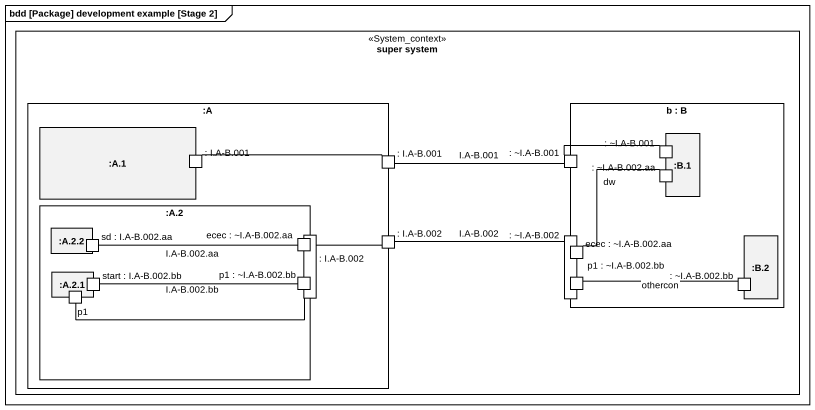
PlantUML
@startuml
mainframe bdd [Package] development example [Stage 2]
rectangle "super system" as super_system <<System_context>> {
  rectangle ":A" as A {
    rectangle ":A.1" as A_1 {
      port ": I.A-B.001" as I_A_B_001_2
    }
    port ": I.A-B.001" as I_A_B_001_3
    rectangle ":A.2" as A_2 {
      rectangle ":A.2.2" as A_2_2 {
        port "sd : I.A-B.002.aa" as sd_I_A_B_002_aa
      }
      port "ecec : ~I.A-B.002.aa" as ecec_I_A_B_002_aa
      port ": I.A-B.002" as I_A_B_002
      rectangle ":A.2.1" as A_2_1 {
        port p1
        port "start : I.A-B.002.bb" as start_I_A_B_002_bb
      }
      port "p1 : ~I.A-B.002.bb" as p1_I_A_B_002_bb
    }
    port ": I.A-B.002" as I_A_B_002_2
  }
  rectangle "b : B" as b {
    rectangle ":B.1" as B_1 {
      port ": ~I.A-B.001" as I_A_B_001
      port ": ~I.A-B.002.aa" as I_A_B_002_aa
    }
    port ": ~I.A-B.001" as I_A_B_001_4
    port ": ~I.A-B.002" as I_A_B_002_3
    port "ecec : ~I.A-B.002.aa" as ecec_I_A_B_002_aa_2
    rectangle ":B.2" as B_2 {
      port ": ~I.A-B.002.bb" as I_A_B_002_bb
    }
    port "p1 : ~I.A-B.002.bb" as p1_I_A_B_002_bb_2
  }
}
I_A_B_001_3 -left- I_A_B_001_2
I_A_B_001_3 -right- I_A_B_001_4 : I.A-B.001
I_A_B_001_4 -right- I_A_B_001
ecec_I_A_B_002_aa -left- sd_I_A_B_002_aa : I.A-B.002.aa
I_A_B_002_2 -left- I_A_B_002
I_A_B_002_2 -right- I_A_B_002_3 : I.A-B.002
ecec_I_A_B_002_aa_2 -up- I_A_B_002_aa : dw
p1 -right- p1_I_A_B_002_bb
p1_I_A_B_002_bb -left- start_I_A_B_002_bb : I.A-B.002.bb
p1_I_A_B_002_bb_2 -right- I_A_B_002_bb : othercon
@enduml
